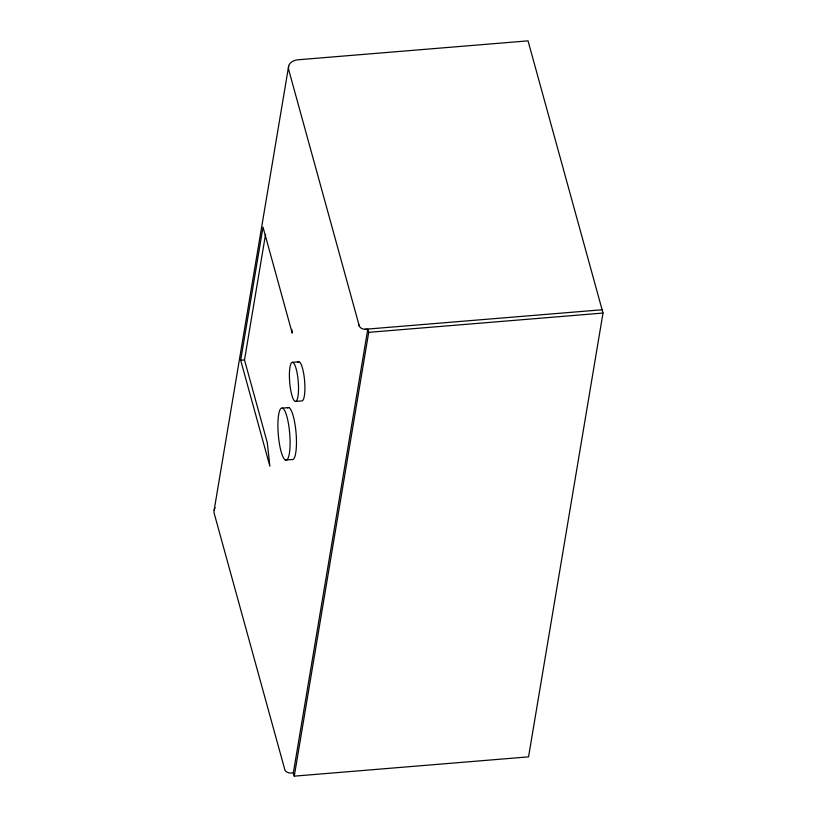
<?xml version="1.0" encoding="UTF-8"?>
<svg xmlns="http://www.w3.org/2000/svg" width="817" height="817" viewBox="0 0 817 817"><rect width="100%" height="100%" fill="white"/><g stroke="black" fill="none" stroke-linecap="round" stroke-linejoin="round"><path stroke-width="1.23" d="M214.177 510.012L288.636 66.208M265.556 234.387L244.497 359.94L267.261 442.569L269.876 466.211L240.678 360.246L263.003 227.167L292.2 333.132L291.792 329.394M294.253 776.15L293.344 772.862L367.803 329.057L368.712 332.345L294.253 776.15L528.548 756.859L603.007 313.054L528.037 40.85L297.929 59.794A12.03 8.885 9.5 0 0 288.687 69.7L359.296 326.034M366.516 329.159L364.821 329.282A5.648 4.177 9.5 0 1 359.368 326.218L358.99 324.931M365.056 329.282L602.109 309.766M368.712 332.345L603.007 313.054M240.678 360.246L244.497 359.94M292.455 362.319L298.818 361.788M295.499 401.443A19.628 4.299 85.3 0 0 296.949 372.154A19.628 4.299 85.3 0 0 289.473 372.041A19.628 4.299 85.3 0 0 295.499 401.443L301.861 400.922A19.628 4.299 85.3 0 0 304.414 378.863A19.628 4.299 85.3 0 0 297.756 362.442M282.498 408.112L288.861 407.581M285.511 460.063A26.175 5.729 85.3 0 0 288.37 423.186A26.175 5.729 85.3 0 0 278.127 419.009A26.175 5.729 85.3 0 0 285.511 460.063L291.873 459.542A26.175 5.729 85.3 0 0 296.03 432.571A26.175 5.729 85.3 0 0 287.38 407.846M293.344 772.862L292.047 772.964A5.648 4.177 9.5 0 1 284.908 770.023L214.228 513.505A12.03 8.885 9.5 0 1 215.147 507.857"/></g></svg>
